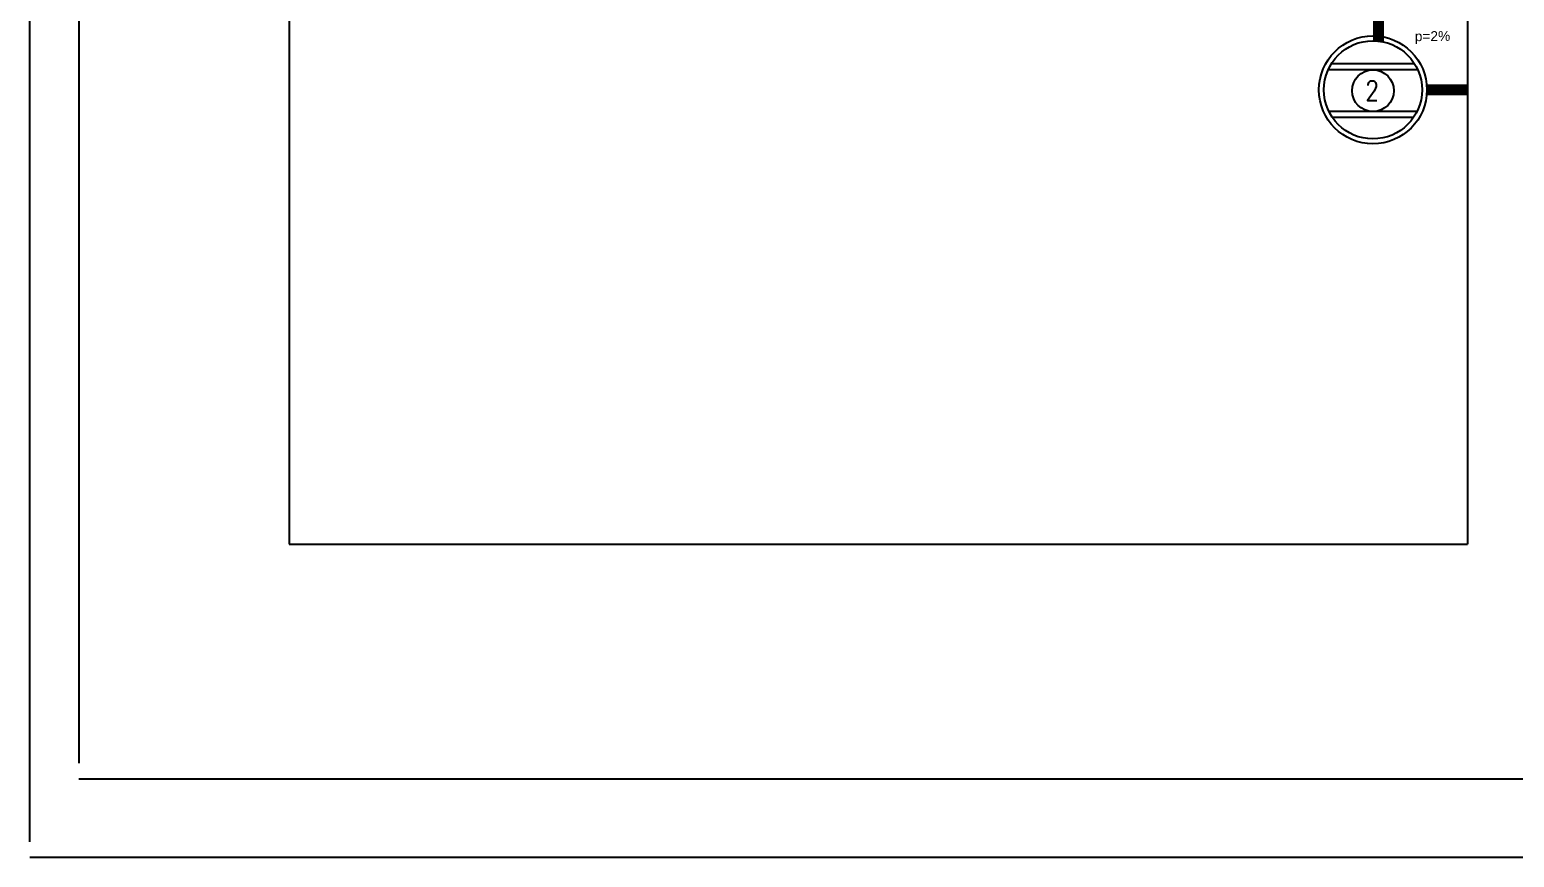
# Model space of a CAD drawing. Header units: millimetres. Extents: x 1356 to 2849, y 1307 to 1361.
# Drawn here: x 2698.82 to 2713.93, y 1326.13 to 1334.57 of the extents above; entities that cross this region are included whole.
import ezdxf

# ---------------------------------------------------------------- set-up
doc = ezdxf.new("R2010")
doc.units = ezdxf.units.MM
for name, color, linetype in [('CLOACAS PRIMARIO', 5, 'Continuous'), ('Desagues primarios', 1, 'Continuous'), ('INSTALACIONES', 253, 'Continuous')]:
    doc.layers.add(name, color=color, linetype=linetype)
doc.styles.get("Standard").update_dxf_attribs({"font": 'arial.ttf'})
doc.styles.add('STYLE15', font='romans.shx')

msp = doc.modelspace()

# ---------------------------------------------------------------- linework, layer by layer
at = {"ltscale": 0.01}
for p, q in [((2698.81504, 1326.2896), (2698.81504, 1357.7507)), ((2699.31504, 1357.2507), (2699.31504, 1327.0896))]:
    msp.add_line(p, q, dxfattribs=at)
for p, q in [((2701.45606, 1329.32318), (2713.45606, 1329.32318)), ((2699.31504, 1326.9307), (2772.99012, 1326.9307)), ((2698.81504, 1326.1307), (2773.83514, 1326.1307))]:
    msp.add_line(p, q)
at = {"layer": 'CLOACAS PRIMARIO', "color": 10}
for p, q in [((2712.91674, 1334.21906), (2712.07062, 1334.21906)), ((2712.03889, 1334.16032), (2712.94847, 1334.16032)), ((2712.94313, 1333.73348), (2712.04423, 1333.73348)), ((2712.07797, 1333.67474), (2712.90939, 1333.67474))]:
    msp.add_line(p, q, dxfattribs=at)
for centre, radius in [((2712.49368, 1333.95256), 0.55), ((2712.49368, 1333.95256), 0.5), ((2712.49368, 1333.94403), 0.21263)]:
    msp.add_circle(centre, radius, dxfattribs=at)
at = {"layer": 'Desagues primarios', "const_width": 0.11}
for points in [[(2712.55027, 1335.89618), (2712.55027, 1334.44577)], [(2713.04368, 1333.95256), (2713.45606, 1333.95256)]]:
    msp.add_lwpolyline(points, dxfattribs=at)
at = {"layer": 'INSTALACIONES'}
for p, q in [((2701.45606, 1354.32318), (2701.45606, 1329.32318)), ((2713.45606, 1354.32318), (2713.45606, 1329.32318))]:
    msp.add_line(p, q, dxfattribs=at)

# ---------------------------------------------------------------- texts
at = {"style": 'STYLE15', "width": 0.8}
msp.add_text('2', height=0.2, dxfattribs=at).set_placement((2712.41799, 1333.84492))
at = {"insert": (2712.91928, 1334.54842), "char_height": 0.1, "attachment_point": 1, "rotation": 0.612293}
msp.add_mtext_dynamic_manual_height_columns('\\A1;p=2%', width=0.5040746, gutter_width=17.931, heights=[0], dxfattribs=at)

doc.saveas('drawing.dxf')
